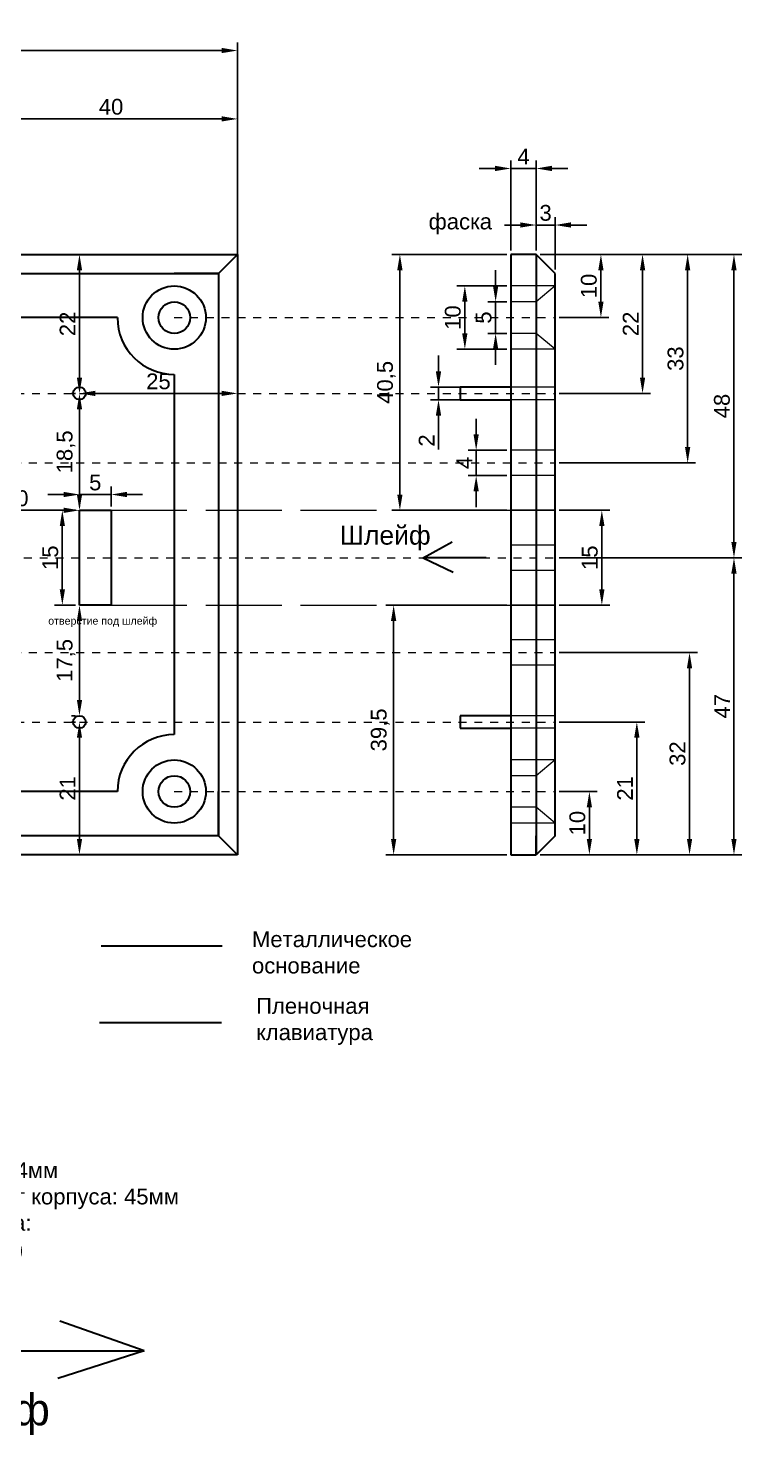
# Model space of a CAD drawing. Header units: millimetres. Extents: x 1209 to 1471, y 1140 to 1373.
# Drawn here: x 1358 to 1471, y 1150.8 to 1373.4 of the extents above; entities that cross this region are included whole.
import ezdxf

# ---------------------------------------------------------------- set-up
doc = ezdxf.new("R2010")
doc.units = ezdxf.units.MM
doc.linetypes.add('ACAD_ISO02W100', pattern=[15, 12, -3])
doc.linetypes.add('JIS_02_1.2', pattern=[2.5, 1.25, -1.25])
doc.layers.get('0').update_dxf_attribs({"lineweight": 30})
doc.layers.add('пленочная клавиатура', color=130, linetype='Continuous', lineweight=30)
doc.layers.add('размер', color=7, linetype='Continuous', lineweight=15)
doc.styles.get("Standard").update_dxf_attribs({"font": 'arial.ttf'})
doc.dimstyles.new('ISO-25', dxfattribs={"dimtxt": 2.5, "dimasz": 2.5, "dimexe": 1.25, "dimexo": 0.625, "dimtad": 1, "dimtxsty": 'Standard', "dimcen": 2.5, "dimadec": 0, "dimazin": 0, "dimtfac": 1, "dimtmove": 0, "dimatfit": 3, "dimfxl": 1, "dimarcsym": 0})

# ---------------------------------------------------------------- blocks, each defined once
blk = doc.blocks.new('*D1')
at = {"layer": 'размер', "color": 0, "lineweight": -2, "transparency": 16777216}
for p, q in [((1246.13, 1338.25), (1246.13, 1371.13)), ((1248.63, 1369.88), (1388.63, 1369.88)), ((1391.13, 1338.25), (1391.13, 1371.13))]:
    blk.add_line(p, q, dxfattribs=at)
at = {"layer": 'размер', "color": 0, "transparency": 16777216}
for points in [[(1248.63, 1370.3), (1248.63, 1369.47), (1246.13, 1369.88)], [(1388.63, 1370.3), (1388.63, 1369.47), (1391.13, 1369.88)]]:
    blk.add_solid(points, dxfattribs=at)
at = {"layer": 'размер', "color": 0, "transparency": 16777216, "insert": (1318.63, 1371.79), "char_height": 2.5, "attachment_point": 5}
blk.add_mtext('145', dxfattribs=at)
blk = doc.blocks.new('*D3')
at = {"layer": 'размер', "color": 0, "lineweight": -2, "transparency": 16777216}
for p, q in [((1438.4, 1338.25), (1438.4, 1343.52)), ((1441.4, 1335.25), (1441.4, 1343.52)), ((1435.9, 1342.27), (1433.4, 1342.27)), ((1438.4, 1342.27), (1441.4, 1342.27)), ((1443.9, 1342.27), (1446.4, 1342.27))]:
    blk.add_line(p, q, dxfattribs=at)
at = {"layer": 'размер', "color": 0, "transparency": 16777216}
for points in [[(1435.9, 1342.69), (1435.9, 1341.86), (1438.4, 1342.27)], [(1443.9, 1342.69), (1443.9, 1341.86), (1441.4, 1342.27)]]:
    blk.add_solid(points, dxfattribs=at)
at = {"layer": 'размер', "color": 0, "transparency": 16777216, "insert": (1439.9, 1344.18), "char_height": 2.5, "attachment_point": 5}
blk.add_mtext('3', dxfattribs=at)
blk = doc.blocks.new('*D4')
at = {"layer": 'размер', "color": 0, "lineweight": -2, "transparency": 16777216}
for p, q in [((1434.4, 1338.25), (1434.4, 1352.47)), ((1438.4, 1338.25), (1438.4, 1352.47)), ((1431.9, 1351.22), (1429.4, 1351.22)), ((1434.4, 1351.22), (1438.4, 1351.22)), ((1440.9, 1351.22), (1443.4, 1351.22))]:
    blk.add_line(p, q, dxfattribs=at)
at = {"layer": 'размер', "color": 0, "transparency": 16777216}
for points in [[(1431.9, 1351.64), (1431.9, 1350.8), (1434.4, 1351.22)], [(1440.9, 1351.64), (1440.9, 1350.8), (1438.4, 1351.22)]]:
    blk.add_solid(points, dxfattribs=at)
at = {"layer": 'размер', "color": 0, "transparency": 16777216, "insert": (1436.4, 1353.1), "char_height": 2.5, "attachment_point": 5}
blk.add_mtext('4', dxfattribs=at)
blk = doc.blocks.new('*D12')
at = {"layer": 'размер', "color": 0, "lineweight": -2, "transparency": 16777216}
for p, q in [((1366.13, 1316.25), (1366.13, 1316.87)), ((1391.13, 1316.25), (1391.13, 1316.87)), ((1368.63, 1315.62), (1388.63, 1315.62))]:
    blk.add_line(p, q, dxfattribs=at)
at = {"layer": 'размер', "color": 0, "transparency": 16777216}
for points in [[(1368.63, 1316.04), (1368.63, 1315.21), (1366.13, 1315.62)], [(1388.63, 1316.04), (1388.63, 1315.21), (1391.13, 1315.62)]]:
    blk.add_solid(points, dxfattribs=at)
at = {"layer": 'размер', "color": 0, "transparency": 16777216, "insert": (1378.63, 1317.52), "char_height": 2.5, "attachment_point": 5}
blk.add_mtext('25', dxfattribs=at)
blk = doc.blocks.new('*D13')
at = {"layer": 'размер', "color": 0, "lineweight": -2, "transparency": 16777216}
for p, q in [((1365.51, 1337.62), (1364.88, 1337.62)), ((1366.13, 1318.12), (1366.13, 1335.12)), ((1365.51, 1315.62), (1364.88, 1315.62))]:
    blk.add_line(p, q, dxfattribs=at)
at = {"layer": 'размер', "color": 0, "transparency": 16777216}
for points in [[(1365.72, 1335.12), (1366.55, 1335.12), (1366.13, 1337.62)], [(1365.72, 1318.12), (1366.55, 1318.12), (1366.13, 1315.62)]]:
    blk.add_solid(points, dxfattribs=at)
at = {"layer": 'размер', "color": 0, "transparency": 16777216, "insert": (1364.25, 1326.62), "char_height": 2.5, "attachment_point": 5, "rotation": 90}
blk.add_mtext('22', dxfattribs=at)
blk = doc.blocks.new('*D15')
at = {"layer": 'размер', "color": 0, "lineweight": -2, "transparency": 16777216}
for p, q in [((1365.51, 1263.62), (1364.88, 1263.62)), ((1366.13, 1261.12), (1366.13, 1245.12)), ((1365.51, 1242.62), (1364.88, 1242.62))]:
    blk.add_line(p, q, dxfattribs=at)
at = {"layer": 'размер', "color": 0, "transparency": 16777216}
for points in [[(1365.72, 1261.12), (1366.55, 1261.12), (1366.13, 1263.62)], [(1365.72, 1245.12), (1366.55, 1245.12), (1366.13, 1242.62)]]:
    blk.add_solid(points, dxfattribs=at)
at = {"layer": 'размер', "color": 0, "transparency": 16777216, "insert": (1364.25, 1253.12), "char_height": 2.5, "attachment_point": 5, "rotation": 90}
blk.add_mtext('21', dxfattribs=at)
blk = doc.blocks.new('*D64')
at = {"layer": 'размер', "color": 0, "lineweight": -2, "transparency": 16777216}
for p, q in [((1433.78, 1332.62), (1425.87, 1332.62)), ((1427.12, 1330.12), (1427.12, 1325.12)), ((1433.78, 1322.62), (1425.87, 1322.62))]:
    blk.add_line(p, q, dxfattribs=at)
at = {"layer": 'размер', "color": 0, "transparency": 16777216}
for points in [[(1426.7, 1330.12), (1427.53, 1330.12), (1427.12, 1332.62)], [(1426.7, 1325.12), (1427.53, 1325.12), (1427.12, 1322.62)]]:
    blk.add_solid(points, dxfattribs=at)
at = {"layer": 'размер', "color": 0, "transparency": 16777216, "insert": (1425.22, 1327.62), "char_height": 2.5, "attachment_point": 5, "rotation": 90}
blk.add_mtext('10', dxfattribs=at)
blk = doc.blocks.new('*D65')
at = {"layer": 'размер', "color": 0, "lineweight": -2, "transparency": 16777216}
for p, q in [((1431.99, 1332.62), (1431.99, 1335.12)), ((1433.78, 1330.12), (1430.74, 1330.12)), ((1431.99, 1330.12), (1431.99, 1325.12)), ((1433.78, 1325.12), (1430.74, 1325.12)), ((1431.99, 1322.62), (1431.99, 1320.12))]:
    blk.add_line(p, q, dxfattribs=at)
at = {"layer": 'размер', "color": 0, "transparency": 16777216}
for points in [[(1431.57, 1332.62), (1432.41, 1332.62), (1431.99, 1330.12)], [(1431.57, 1322.62), (1432.41, 1322.62), (1431.99, 1325.12)]]:
    blk.add_solid(points, dxfattribs=at)
at = {"layer": 'размер', "color": 0, "transparency": 16777216, "insert": (1430.09, 1327.62), "char_height": 2.5, "attachment_point": 5, "rotation": 90}
blk.add_mtext('5', dxfattribs=at)
blk = doc.blocks.new('*D66')
at = {"layer": 'размер', "color": 0, "lineweight": -2, "transparency": 16777216}
for p, q in [((1422.95, 1319.12), (1422.95, 1321.62)), ((1433.78, 1316.62), (1421.7, 1316.62)), ((1422.95, 1316.62), (1422.95, 1314.62)), ((1433.78, 1314.62), (1421.7, 1314.62)), ((1422.95, 1312.12), (1422.95, 1306.72))]:
    blk.add_line(p, q, dxfattribs=at)
at = {"layer": 'размер', "color": 0, "transparency": 16777216}
for points in [[(1422.53, 1319.12), (1423.37, 1319.12), (1422.95, 1316.62)], [(1422.53, 1312.12), (1423.37, 1312.12), (1422.95, 1314.62)]]:
    blk.add_solid(points, dxfattribs=at)
at = {"layer": 'размер', "color": 0, "transparency": 16777216, "insert": (1421.07, 1308.17), "char_height": 2.5, "attachment_point": 5, "rotation": 90}
blk.add_mtext('2', dxfattribs=at)
blk = doc.blocks.new('*D67')
at = {"layer": 'размер', "color": 0, "lineweight": -2, "transparency": 16777216}
for p, q in [((1428.91, 1309.12), (1428.91, 1311.62)), ((1433.78, 1306.62), (1427.66, 1306.62)), ((1428.91, 1306.62), (1428.91, 1302.62)), ((1433.78, 1302.62), (1427.66, 1302.62)), ((1428.91, 1300.12), (1428.91, 1297.62))]:
    blk.add_line(p, q, dxfattribs=at)
at = {"layer": 'размер', "color": 0, "transparency": 16777216}
for points in [[(1428.49, 1309.12), (1429.32, 1309.12), (1428.91, 1306.62)], [(1428.49, 1300.12), (1429.32, 1300.12), (1428.91, 1302.62)]]:
    blk.add_solid(points, dxfattribs=at)
at = {"layer": 'размер', "color": 0, "transparency": 16777216, "insert": (1427.03, 1304.62), "char_height": 2.5, "attachment_point": 5, "rotation": 90}
blk.add_mtext('4', dxfattribs=at)
blk = doc.blocks.new('*D70')
at = {"layer": 'размер', "color": 0, "lineweight": -2, "transparency": 16777216}
for p, q in [((1365.51, 1297.12), (1362.17, 1297.12)), ((1363.42, 1294.62), (1363.42, 1284.62)), ((1365.51, 1282.12), (1362.17, 1282.12))]:
    blk.add_line(p, q, dxfattribs=at)
at = {"layer": 'размер', "color": 0, "transparency": 16777216}
for points in [[(1363.01, 1294.62), (1363.84, 1294.62), (1363.42, 1297.12)], [(1363.01, 1284.62), (1363.84, 1284.62), (1363.42, 1282.12)]]:
    blk.add_solid(points, dxfattribs=at)
at = {"layer": 'размер', "color": 0, "transparency": 16777216, "insert": (1361.52, 1289.62), "char_height": 2.5, "attachment_point": 5, "rotation": 90}
blk.add_mtext('15', dxfattribs=at)
blk = doc.blocks.new('*D72')
at = {"layer": 'размер', "color": 0, "lineweight": -2, "transparency": 16777216}
for p, q in [((1346.13, 1297.75), (1346.13, 1298.37)), ((1366.13, 1297.75), (1366.13, 1298.37)), ((1363.63, 1297.12), (1348.63, 1297.12))]:
    blk.add_line(p, q, dxfattribs=at)
at = {"layer": 'размер', "color": 0, "transparency": 16777216}
for points in [[(1348.63, 1297.54), (1348.63, 1296.71), (1346.13, 1297.12)], [(1363.63, 1297.54), (1363.63, 1296.71), (1366.13, 1297.12)]]:
    blk.add_solid(points, dxfattribs=at)
at = {"layer": 'размер', "color": 0, "transparency": 16777216, "insert": (1356.13, 1299.02), "char_height": 2.5, "attachment_point": 5}
blk.add_mtext('20', dxfattribs=at)
blk = doc.blocks.new('*D73')
at = {"layer": 'размер', "color": 0, "lineweight": -2, "transparency": 16777216}
for p, q in [((1365.51, 1282.12), (1364.88, 1282.12)), ((1366.13, 1267.12), (1366.13, 1279.62)), ((1365.51, 1264.62), (1364.88, 1264.62))]:
    blk.add_line(p, q, dxfattribs=at)
at = {"layer": 'размер', "color": 0, "transparency": 16777216}
for points in [[(1365.72, 1279.62), (1366.55, 1279.62), (1366.13, 1282.12)], [(1365.72, 1267.12), (1366.55, 1267.12), (1366.13, 1264.62)]]:
    blk.add_solid(points, dxfattribs=at)
at = {"layer": 'размер', "color": 0, "transparency": 16777216, "insert": (1364.01, 1273.37), "char_height": 2.5, "attachment_point": 5, "rotation": 90}
blk.add_mtext('17,5', dxfattribs=at)
blk = doc.blocks.new('*D74')
at = {"layer": 'размер', "color": 0, "lineweight": -2, "transparency": 16777216}
for p, q in [((1365.51, 1315.62), (1364.88, 1315.62)), ((1366.13, 1299.62), (1366.13, 1313.12)), ((1365.51, 1297.12), (1364.88, 1297.12))]:
    blk.add_line(p, q, dxfattribs=at)
at = {"layer": 'размер', "color": 0, "transparency": 16777216}
for points in [[(1365.72, 1313.12), (1366.55, 1313.12), (1366.13, 1315.62)], [(1365.72, 1299.62), (1366.55, 1299.62), (1366.13, 1297.12)]]:
    blk.add_solid(points, dxfattribs=at)
at = {"layer": 'размер', "color": 0, "transparency": 16777216, "insert": (1364.01, 1306.37), "char_height": 2.5, "attachment_point": 5, "rotation": 90}
blk.add_mtext('18,5', dxfattribs=at)
blk = doc.blocks.new('*D87')
at = {"layer": 'размер', "color": 0, "lineweight": -2, "transparency": 16777216}
for p, q in [((1351.13, 1305.25), (1351.13, 1360.31)), ((1391.13, 1305.25), (1391.13, 1360.31)), ((1353.63, 1359.06), (1388.63, 1359.06))]:
    blk.add_line(p, q, dxfattribs=at)
at = {"layer": 'размер', "color": 0, "transparency": 16777216}
for points in [[(1353.63, 1359.48), (1353.63, 1358.65), (1351.13, 1359.06)], [(1388.63, 1359.48), (1388.63, 1358.65), (1391.13, 1359.06)]]:
    blk.add_solid(points, dxfattribs=at)
at = {"layer": 'размер', "color": 0, "transparency": 16777216, "insert": (1371.13, 1360.97), "char_height": 2.5, "attachment_point": 5}
blk.add_mtext('40', dxfattribs=at)
blk = doc.blocks.new('*D90')
at = {"layer": 'размер', "color": 0, "lineweight": -2, "transparency": 16777216}
for p, q in [((1366.13, 1297.75), (1366.13, 1300.87)), ((1371.13, 1297.75), (1371.13, 1300.87)), ((1363.63, 1299.62), (1361.13, 1299.62)), ((1371.13, 1299.62), (1366.13, 1299.62)), ((1373.63, 1299.62), (1376.13, 1299.62))]:
    blk.add_line(p, q, dxfattribs=at)
at = {"layer": 'размер', "color": 0, "transparency": 16777216}
for points in [[(1363.63, 1300.04), (1363.63, 1299.21), (1366.13, 1299.62)], [(1373.63, 1300.04), (1373.63, 1299.21), (1371.13, 1299.62)]]:
    blk.add_solid(points, dxfattribs=at)
at = {"layer": 'размер', "color": 0, "transparency": 16777216, "insert": (1368.63, 1301.52), "char_height": 2.5, "attachment_point": 5}
blk.add_mtext('5', dxfattribs=at)
blk = doc.blocks.new('*D98')
at = {"layer": 'размер', "color": 0, "lineweight": -2, "transparency": 16777216}
for p, q in [((1442.03, 1297.12), (1450.05, 1297.12)), ((1448.8, 1294.62), (1448.8, 1284.62)), ((1442.03, 1282.12), (1450.05, 1282.12))]:
    blk.add_line(p, q, dxfattribs=at)
at = {"layer": 'размер', "color": 0, "transparency": 16777216}
for points in [[(1448.38, 1294.62), (1449.22, 1294.62), (1448.8, 1297.12)], [(1448.38, 1284.62), (1449.22, 1284.62), (1448.8, 1282.12)]]:
    blk.add_solid(points, dxfattribs=at)
at = {"layer": 'размер', "color": 0, "transparency": 16777216, "insert": (1446.9, 1289.62), "char_height": 2.5, "attachment_point": 5, "rotation": 90}
blk.add_mtext('15', dxfattribs=at)
blk = doc.blocks.new('*D101')
at = {"layer": 'размер', "color": 0, "lineweight": -2, "transparency": 16777216}
for p, q in [((1439.03, 1337.62), (1449.9, 1337.62)), ((1448.65, 1330.12), (1448.65, 1335.12)), ((1442.03, 1327.62), (1449.9, 1327.62))]:
    blk.add_line(p, q, dxfattribs=at)
at = {"layer": 'размер', "color": 0, "transparency": 16777216}
for points in [[(1448.24, 1335.12), (1449.07, 1335.12), (1448.65, 1337.62)], [(1448.24, 1330.12), (1449.07, 1330.12), (1448.65, 1327.62)]]:
    blk.add_solid(points, dxfattribs=at)
at = {"layer": 'размер', "color": 0, "transparency": 16777216, "insert": (1446.75, 1332.62), "char_height": 2.5, "attachment_point": 5, "rotation": 90}
blk.add_mtext('10', dxfattribs=at)
blk = doc.blocks.new('*D102')
at = {"layer": 'размер', "color": 0, "lineweight": -2, "transparency": 16777216}
for p, q in [((1439.03, 1337.62), (1456.49, 1337.62)), ((1455.24, 1318.12), (1455.24, 1335.12)), ((1442.03, 1315.62), (1456.49, 1315.62))]:
    blk.add_line(p, q, dxfattribs=at)
at = {"layer": 'размер', "color": 0, "transparency": 16777216}
for points in [[(1454.83, 1335.12), (1455.66, 1335.12), (1455.24, 1337.62)], [(1454.83, 1318.12), (1455.66, 1318.12), (1455.24, 1315.62)]]:
    blk.add_solid(points, dxfattribs=at)
at = {"layer": 'размер', "color": 0, "transparency": 16777216, "insert": (1453.36, 1326.62), "char_height": 2.5, "attachment_point": 5, "rotation": 90}
blk.add_mtext('22', dxfattribs=at)
blk = doc.blocks.new('*D103')
at = {"layer": 'размер', "color": 0, "lineweight": -2, "transparency": 16777216}
for p, q in [((1439.03, 1337.62), (1463.63, 1337.62)), ((1462.38, 1307.12), (1462.38, 1335.12)), ((1442.03, 1304.62), (1463.63, 1304.62))]:
    blk.add_line(p, q, dxfattribs=at)
at = {"layer": 'размер', "color": 0, "transparency": 16777216}
for points in [[(1461.96, 1335.12), (1462.79, 1335.12), (1462.38, 1337.62)], [(1461.96, 1307.12), (1462.79, 1307.12), (1462.38, 1304.62)]]:
    blk.add_solid(points, dxfattribs=at)
at = {"layer": 'размер', "color": 0, "transparency": 16777216, "insert": (1460.47, 1321.12), "char_height": 2.5, "attachment_point": 5, "rotation": 90}
blk.add_mtext('33', dxfattribs=at)
blk = doc.blocks.new('*D104')
at = {"layer": 'размер', "color": 0, "lineweight": -2, "transparency": 16777216}
for p, q in [((1439.03, 1337.62), (1470.96, 1337.62)), ((1469.71, 1292.12), (1469.71, 1335.12)), ((1442.03, 1289.62), (1470.96, 1289.62))]:
    blk.add_line(p, q, dxfattribs=at)
at = {"layer": 'размер', "color": 0, "transparency": 16777216}
for points in [[(1469.29, 1335.12), (1470.12, 1335.12), (1469.71, 1337.62)], [(1469.29, 1292.12), (1470.12, 1292.12), (1469.71, 1289.62)]]:
    blk.add_solid(points, dxfattribs=at)
at = {"layer": 'размер', "color": 0, "transparency": 16777216, "insert": (1467.81, 1313.62), "char_height": 2.5, "attachment_point": 5, "rotation": 90}
blk.add_mtext('48', dxfattribs=at)
blk = doc.blocks.new('*D106')
at = {"layer": 'размер', "color": 0, "lineweight": -2, "transparency": 16777216}
for p, q in [((1469.08, 1289.62), (1468.46, 1289.62)), ((1469.71, 1245.12), (1469.71, 1287.12)), ((1439.03, 1242.62), (1470.96, 1242.62))]:
    blk.add_line(p, q, dxfattribs=at)
at = {"layer": 'размер', "color": 0, "transparency": 16777216}
for points in [[(1469.29, 1287.12), (1470.12, 1287.12), (1469.71, 1289.62)], [(1469.29, 1245.12), (1470.12, 1245.12), (1469.71, 1242.62)]]:
    blk.add_solid(points, dxfattribs=at)
at = {"layer": 'размер', "color": 0, "transparency": 16777216, "insert": (1467.83, 1266.12), "char_height": 2.5, "attachment_point": 5, "rotation": 90}
blk.add_mtext('47', dxfattribs=at)
blk = doc.blocks.new('*D107')
at = {"layer": 'размер', "color": 0, "lineweight": -2, "transparency": 16777216}
for p, q in [((1442.03, 1274.62), (1463.93, 1274.62)), ((1462.68, 1272.12), (1462.68, 1245.12)), ((1439.03, 1242.62), (1463.93, 1242.62))]:
    blk.add_line(p, q, dxfattribs=at)
at = {"layer": 'размер', "color": 0, "transparency": 16777216}
for points in [[(1462.26, 1272.12), (1463.09, 1272.12), (1462.68, 1274.62)], [(1462.26, 1245.12), (1463.09, 1245.12), (1462.68, 1242.62)]]:
    blk.add_solid(points, dxfattribs=at)
at = {"layer": 'размер', "color": 0, "transparency": 16777216, "insert": (1460.78, 1258.62), "char_height": 2.5, "attachment_point": 5, "rotation": 90}
blk.add_mtext('32', dxfattribs=at)
blk = doc.blocks.new('*D108')
at = {"layer": 'размер', "color": 0, "lineweight": -2, "transparency": 16777216}
for p, q in [((1442.03, 1263.62), (1455.59, 1263.62)), ((1454.34, 1261.12), (1454.34, 1245.12)), ((1443.5, 1242.62), (1455.59, 1242.62))]:
    blk.add_line(p, q, dxfattribs=at)
at = {"layer": 'размер', "color": 0, "transparency": 16777216}
for points in [[(1453.92, 1261.12), (1454.76, 1261.12), (1454.34, 1263.62)], [(1453.92, 1245.12), (1454.76, 1245.12), (1454.34, 1242.62)]]:
    blk.add_solid(points, dxfattribs=at)
at = {"layer": 'размер', "color": 0, "transparency": 16777216, "insert": (1452.46, 1253.12), "char_height": 2.5, "attachment_point": 5, "rotation": 90}
blk.add_mtext('21', dxfattribs=at)
blk = doc.blocks.new('*D109')
at = {"layer": 'размер', "color": 0, "lineweight": -2, "transparency": 16777216}
for p, q in [((1442.03, 1252.62), (1448.08, 1252.62)), ((1446.83, 1250.12), (1446.83, 1245.12)), ((1446.4, 1242.62), (1448.08, 1242.62))]:
    blk.add_line(p, q, dxfattribs=at)
at = {"layer": 'размер', "color": 0, "transparency": 16777216}
for points in [[(1446.41, 1250.12), (1447.24, 1250.12), (1446.83, 1252.62)], [(1446.41, 1245.12), (1447.24, 1245.12), (1446.83, 1242.62)]]:
    blk.add_solid(points, dxfattribs=at)
at = {"layer": 'размер', "color": 0, "transparency": 16777216, "insert": (1444.93, 1247.62), "char_height": 2.5, "attachment_point": 5, "rotation": 90}
blk.add_mtext('10', dxfattribs=at)
blk = doc.blocks.new('*D110')
at = {"layer": 'размер', "color": 0, "lineweight": -2, "transparency": 16777216}
for p, q in [((1433.78, 1282.12), (1414.6, 1282.12)), ((1415.85, 1279.62), (1415.85, 1245.12)), ((1433.78, 1242.62), (1414.6, 1242.62))]:
    blk.add_line(p, q, dxfattribs=at)
at = {"layer": 'размер', "color": 0, "transparency": 16777216}
for points in [[(1415.43, 1279.62), (1416.27, 1279.62), (1415.85, 1282.12)], [(1415.43, 1245.12), (1416.27, 1245.12), (1415.85, 1242.62)]]:
    blk.add_solid(points, dxfattribs=at)
at = {"layer": 'размер', "color": 0, "transparency": 16777216, "insert": (1413.72, 1262.37), "char_height": 2.5, "attachment_point": 5, "rotation": 90}
blk.add_mtext('39,5', dxfattribs=at)
blk = doc.blocks.new('*D111')
at = {"layer": 'размер', "color": 0, "lineweight": -2, "transparency": 16777216}
for p, q in [((1433.78, 1337.62), (1415.59, 1337.62)), ((1416.84, 1299.62), (1416.84, 1335.12)), ((1433.78, 1297.12), (1415.59, 1297.12))]:
    blk.add_line(p, q, dxfattribs=at)
at = {"layer": 'размер', "color": 0, "transparency": 16777216}
for points in [[(1416.42, 1335.12), (1417.26, 1335.12), (1416.84, 1337.62)], [(1416.42, 1299.62), (1417.26, 1299.62), (1416.84, 1297.12)]]:
    blk.add_solid(points, dxfattribs=at)
at = {"layer": 'размер', "color": 0, "transparency": 16777216, "insert": (1414.71, 1317.37), "char_height": 2.5, "attachment_point": 5, "rotation": 90}
blk.add_mtext('40,5', dxfattribs=at)

msp = doc.modelspace()

# ---------------------------------------------------------------- linework, layer by layer
for p, q in [((1246.135, 1337.623), (1391.135, 1337.623)), ((1391.135, 1337.623), (1388.135, 1334.623)), ((1391.135, 1337.623), (1391.135, 1242.623)), ((1391.135, 1337.623), (1391.135, 1334.623)), ((1438.401, 1337.623), (1434.401, 1337.623)), ((1434.401, 1337.623), (1434.401, 1242.623)), ((1438.401, 1337.623), (1438.401, 1242.623)), ((1441.401, 1334.623), (1438.401, 1337.623)), ((1249.135, 1334.623), (1388.135, 1334.623)), ((1388.135, 1334.623), (1381.135, 1334.623)), ((1388.135, 1334.623), (1388.135, 1245.623)), ((1441.401, 1245.623), (1441.401, 1334.623)), ((1434.401, 1316.623), (1426.401, 1316.623)), ((1426.401, 1316.623), (1426.401, 1314.623)), ((1426.401, 1314.623), (1434.401, 1314.623)), ((1366.135, 1297.123), (1371.135, 1297.123)), ((1366.135, 1282.123), (1366.135, 1297.123)), ((1371.135, 1297.123), (1371.135, 1282.123)), ((1420.503, 1289.623), (1425.119, 1292.117)), ((1430.487, 1289.623), (1420.503, 1289.623)), ((1420.503, 1289.623), (1425.248, 1287.311)), ((1371.135, 1282.123), (1366.135, 1282.123)), ((1434.401, 1264.623), (1426.401, 1264.623)), ((1426.401, 1264.623), (1426.401, 1262.623)), ((1426.401, 1262.623), (1434.401, 1262.623)), ((1388.135, 1245.623), (1388.135, 1252.623)), ((1388.135, 1245.623), (1249.135, 1245.623)), ((1388.135, 1245.623), (1391.135, 1242.623)), ((1438.401, 1242.623), (1438.401, 1245.623)), ((1441.401, 1245.623), (1438.401, 1242.623)), ((1391.135, 1242.623), (1246.135, 1242.623)), ((1434.401, 1242.623), (1438.401, 1242.623)), ((1369.567, 1228.197), (1388.722, 1228.197)), ((1376.355, 1164.095), (1363.032, 1168.804)), ((1329.239, 1164.095), (1376.355, 1164.095)), ((1376.355, 1164.095), (1362.707, 1159.712))]:
    msp.add_line(p, q)
for centre, radius in [((1381.135, 1327.623), 5), ((1381.135, 1327.623), 2.5), ((1366.135, 1315.623), 1), ((1366.135, 1263.623), 1), ((1381.135, 1252.623), 5), ((1381.135, 1252.623), 2.5)]:
    msp.add_circle(centre, radius)
at = {"layer": 'пленочная клавиатура'}
for p, q in [((1372.135, 1327.623), (1265.135, 1327.623)), ((1381.135, 1318.623), (1381.135, 1261.623)), ((1372.135, 1252.623), (1265.135, 1252.623)), ((1369.309, 1216.056), (1388.605, 1216.056))]:
    msp.add_line(p, q, dxfattribs=at)
for centre, start, end in [((1381.135, 1327.623), 180, 270), ((1381.135, 1252.623), 90, 180)]:
    msp.add_arc(centre, 9, start, end, dxfattribs=at)
at = {"layer": 'размер'}
for p, q in [((1441.401, 1334.623), (1441.401, 1332.623)), ((1441.401, 1332.623), (1434.401, 1332.623)), ((1441.401, 1332.623), (1438.401, 1330.123)), ((1438.401, 1330.123), (1434.401, 1330.123)), ((1441.401, 1327.623), (1441.401, 1330.123)), ((1441.401, 1327.623), (1441.401, 1322.623)), ((1441.401, 1327.623), (1441.401, 1325.123)), ((1438.401, 1325.123), (1434.401, 1325.123)), ((1441.401, 1322.623), (1438.401, 1325.123)), ((1441.401, 1322.623), (1434.401, 1322.623)), ((1441.401, 1316.623), (1434.401, 1316.623)), ((1441.401, 1315.623), (1441.401, 1316.623)), ((1441.401, 1314.623), (1434.401, 1314.623)), ((1441.401, 1315.623), (1441.401, 1314.623)), ((1441.401, 1306.623), (1434.401, 1306.623)), ((1441.401, 1304.623), (1441.401, 1306.623)), ((1441.401, 1304.623), (1441.401, 1302.623)), ((1441.401, 1302.623), (1434.401, 1302.623)), ((1366.135, 1297.123), (1366.135, 1282.123)), ((1441.401, 1297.123), (1434.401, 1297.123)), ((1441.401, 1291.623), (1434.401, 1291.623)), ((1441.401, 1287.623), (1434.401, 1287.623)), ((1441.401, 1282.123), (1434.401, 1282.123)), ((1441.401, 1276.623), (1434.401, 1276.623)), ((1441.401, 1272.623), (1434.401, 1272.623)), ((1441.401, 1264.623), (1434.401, 1264.623)), ((1441.401, 1264.623), (1441.401, 1265.623)), ((1441.401, 1264.623), (1441.401, 1263.623)), ((1441.401, 1262.623), (1434.401, 1262.623)), ((1441.401, 1257.623), (1434.401, 1257.623)), ((1441.401, 1257.623), (1438.401, 1255.123)), ((1438.401, 1255.123), (1434.401, 1255.123)), ((1438.401, 1250.123), (1434.401, 1250.123)), ((1441.401, 1247.623), (1438.401, 1250.123)), ((1441.401, 1247.623), (1434.401, 1247.623))]:
    msp.add_line(p, q, dxfattribs=at)
at = {"layer": 'размер', "linetype": 'JIS_02_1.2'}
for p, q in [((1381.135, 1327.623), (1441.401, 1327.623)), ((1266.135, 1315.623), (1441.401, 1315.623)), ((1263.135, 1304.623), (1441.401, 1304.623)), ((1267.335, 1289.623), (1444.401, 1289.623)), ((1263.135, 1274.623), (1441.401, 1274.623)), ((1266.135, 1263.623), (1441.401, 1263.623)), ((1381.135, 1252.623), (1441.401, 1252.623))]:
    msp.add_line(p, q, dxfattribs=at)
at = {"layer": 'размер', "linetype": 'ACAD_ISO02W100'}
for p, q in [((1371.135, 1297.123), (1441.401, 1297.123)), ((1371.135, 1282.123), (1441.401, 1282.123))]:
    msp.add_line(p, q, dxfattribs=at)

# ---------------------------------------------------------------- texts
at = {"attachment_point": 1}
for s, width, insert, char_height in [('Шлейф', 34.18474, (1407.31, 1294.686), 3), ('Металлическое основание', 23.18369, (1393.43, 1230.498), 2.5), ('Шлейф', 34.18474, (1337.437, 1157.323), 5)]:
    msp.add_mtext_dynamic_manual_height_columns(s, width=width, gutter_width=12.5, heights=[0], dxfattribs=dict(at, insert=insert, char_height=char_height))
at = {"layer": 'пленочная клавиатура', "insert": (1394.085, 1219.946), "char_height": 2.5, "attachment_point": 1}
msp.add_mtext_dynamic_manual_height_columns('Пленочная клавиатура', width=27.42562, gutter_width=12.5, heights=[0], dxfattribs=at)
at = {"layer": 'размер', "attachment_point": 1}
for s, width, insert, char_height in [('фаска', 16.99675, (1421.38, 1344.074), 2.5), ('отверстие под шлейф', 26.24797, (1361.194, 1280.234), 1.2), ('Шаг шлейфа: 2.54мм^JДлина шлейфа от корпуса: 45мм^JНа конце шлейфа: кримпфлекс(2.54)', 55.23515, (1328.287, 1193.951), 2.5)]:
    msp.add_mtext_dynamic_manual_height_columns(s, width=width, gutter_width=12.5, heights=[0], dxfattribs=dict(at, insert=insert, char_height=char_height))

# ---------------------------------------------------------------- dimensions: what is measured, and where the dimension line sits
at = {"layer": 'размер'}
for base, p1, p2, picture, middle in [((1391.135, 1369.884), (1246.135, 1337.623), (1391.135, 1337.623), '*D1', (1318.635, 1371.786)), ((1391.135, 1359.064), (1351.135, 1304.623), (1391.135, 1304.623), '*D87', (1371.135, 1360.965)), ((1438.401, 1351.221), (1434.401, 1337.623), (1438.401, 1337.623), '*D4', (1436.401, 1353.096)), ((1441.401, 1342.274), (1438.401, 1337.623), (1441.401, 1334.623), '*D3', (1439.901, 1344.176)), ((1391.135, 1315.623), (1366.135, 1315.623), (1391.135, 1315.623), '*D12', (1378.635, 1317.525)), ((1366.135, 1299.623), (1371.135, 1297.123), (1366.135, 1297.123), '*D90', (1368.635, 1301.52)), ((1346.135, 1297.123), (1366.135, 1297.123), (1346.135, 1297.123), '*D72', (1356.135, 1299.025))]:
    dim = msp.add_linear_dim(base=base, p1=p1, p2=p2, dimstyle='ISO-25', dxfattribs=at)
    dim.commit()
    dim.dimension.update_dxf_attribs({"geometry": picture, "text_midpoint": middle})
for base, p1, p2, picture, middle in [((1366.135, 1337.623), (1366.135, 1315.623), (1366.135, 1337.623), '*D13', (1364.255, 1326.623)), ((1416.841, 1337.623), (1434.401, 1297.123), (1434.401, 1337.623), '*D111', (1414.713, 1317.373)), ((1448.653, 1337.623), (1441.401, 1327.623), (1438.401, 1337.623), '*D101', (1446.751, 1332.623)), ((1455.242, 1337.623), (1441.401, 1315.623), (1438.401, 1337.623), '*D102', (1453.362, 1326.623)), ((1462.376, 1337.623), (1441.401, 1304.623), (1438.401, 1337.623), '*D103', (1460.474, 1321.123)), ((1469.708, 1337.623), (1441.401, 1289.623), (1438.401, 1337.623), '*D104', (1467.807, 1313.623)), ((1431.991, 1325.123), (1434.401, 1330.123), (1434.401, 1325.123), '*D65', (1430.094, 1327.623)), ((1427.117, 1322.623), (1434.401, 1332.623), (1434.401, 1322.623), '*D64', (1425.215, 1327.623)), ((1422.951, 1314.623), (1434.401, 1316.623), (1434.401, 1314.623), '*D66', (1421.071, 1308.17)), ((1366.135, 1315.623), (1366.135, 1297.123), (1366.135, 1315.623), '*D74', (1364.008, 1306.373)), ((1428.908, 1302.623), (1434.401, 1306.623), (1434.401, 1302.623), '*D67', (1427.033, 1304.623)), ((1363.423, 1282.123), (1366.135, 1297.123), (1366.135, 1282.123), '*D70', (1361.522, 1289.623)), ((1448.799, 1282.123), (1441.401, 1297.123), (1441.401, 1282.123), '*D98', (1446.897, 1289.623)), ((1469.708, 1289.623), (1438.401, 1242.623), (1469.708, 1289.623), '*D106', (1467.833, 1266.123)), ((1366.135, 1282.123), (1366.135, 1264.623), (1366.135, 1282.123), '*D73', (1364.008, 1273.373)), ((1415.85, 1242.623), (1434.401, 1282.123), (1434.401, 1242.623), '*D110', (1413.723, 1262.373)), ((1462.678, 1242.623), (1441.401, 1274.623), (1438.401, 1242.623), '*D107', (1460.776, 1258.623)), ((1366.135, 1242.623), (1366.135, 1263.623), (1366.135, 1242.623), '*D15', (1364.255, 1253.123)), ((1454.34, 1242.623), (1441.401, 1263.623), (1442.875, 1242.623), '*D108', (1452.46, 1253.123)), ((1446.827, 1242.623), (1441.401, 1252.623), (1445.776, 1242.623), '*D109', (1444.926, 1247.623))]:
    dim = msp.add_linear_dim(base=base, p1=p1, p2=p2, angle=90, dimstyle='ISO-25', dxfattribs=at)
    dim.commit()
    dim.dimension.update_dxf_attribs({"geometry": picture, "text_midpoint": middle})

doc.saveas('drawing.dxf')
